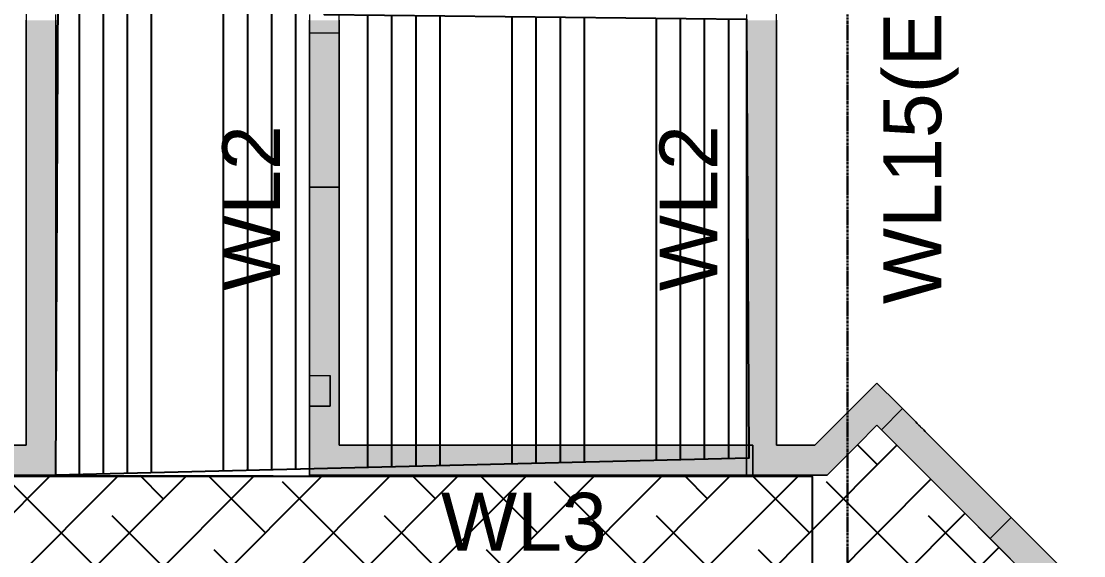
# Model space of a CAD drawing. Header units: inches. Extents: x -4126 to -1814, y 9773 to 12338.
# Drawn here: x -2715.1 to -2439, y 11696.7 to 11835.4 of the extents above; entities that cross this region are included whole.
import ezdxf

# ---------------------------------------------------------------- set-up
doc = ezdxf.new("R2010")
doc.units = ezdxf.units.IN
doc.header["$MEASUREMENT"] = 0
doc.linetypes.add('Grid Line 1_2_', pattern=[0.875, 0.5, -0.125, 0.125, -0.125])
doc.layers.add('I-WALL', color=2, linetype='Continuous', lineweight=13)
doc.layers.add('S-GRID', color=1, linetype='Continuous', lineweight=9)
doc.layers.add('LOAD_HATCH', color=8, linetype='Continuous')
doc.layers.add('loads', color=1, linetype='Continuous')
doc.styles.add('Arial', font='Arial.ttf', dxfattribs={"height": 18})

# ---------------------------------------------------------------- blocks, each defined once
blk = doc.blocks.new('CTR - 1st Phase - Common Walls_rvt-1-FRAMING PLAN - 1ST FLOOR')
at = {"layer": 'I-WALL', "lineweight": 5, "transparency": 33554585}
for points in [[(-2706.07, 11835.19), (-2706.07, 11835.69), (-2713.82, 11835.69), (-2713.82, 11835.19), (-2706.26, 11835.19)], [(-2713.82, 11717.61), (-2706.07, 11717.61), (-2706.07, 11835.19), (-2713.82, 11835.19), (-2713.82, 11725.36)], [(-2640.2, 11835.19), (-2632.45, 11835.19), (-2632.45, 11835.69), (-2640.2, 11835.69)], [(-2518.82, 11835.19), (-2518.82, 11835.69), (-2526.57, 11835.69), (-2526.57, 11835.19)], [(-2524.95, 11725.36), (-2518.82, 11725.36), (-2518.82, 11835.19), (-2526.57, 11835.19), (-2526.57, 11725.36)], [(-2632.45, 11792.36), (-2632.45, 11832.36), (-2640.2, 11832.36), (-2640.2, 11792.36)], [(-2634.76, 11735.49), (-2634.76, 11743.49), (-2640.2, 11743.49), (-2640.2, 11735.49)], [(-2497.87, 11725.36), (-2487.21, 11736.02), (-2492.69, 11741.5), (-2508.83, 11725.36), (-2505.62, 11725.36)], [(-2480.96, 11718.81), (-2480.96, 11729.77), (-2481.8, 11730.61), (-2481.8, 11719.65), (-2481.34, 11719.19)], [(-2524.95, 11717.61), (-2524.95, 11725.36), (-2526.57, 11725.36), (-2526.57, 11717.61)], [(-2518.82, 11717.61), (-2505.62, 11717.61), (-2497.87, 11725.36), (-2524.95, 11725.36), (-2524.95, 11717.61)]]:
    blk.add_hatch(color=8, dxfattribs=at).paths.add_polyline_path(points, flags=0)
h = blk.add_hatch(color=8, dxfattribs=at)
h.paths.add_polyline_path([(-2640.2, 11717.61), (-2632.45, 11717.61), (-2632.45, 11792.36), (-2640.2, 11792.36), (-2640.2, 11743.49), (-2634.76, 11743.49), (-2634.76, 11735.49), (-2640.2, 11735.49), (-2640.2, 11725.36)], flags=0)
h.paths.add_polyline_path([(-2632.45, 11832.36), (-2632.45, 11835.19), (-2640.2, 11835.19), (-2640.2, 11832.36)], flags=0)
h = blk.add_hatch(color=8, dxfattribs=at)
h.paths.add_polyline_path([(-2444.43, 11682.28), (-2438.95, 11687.76), (-2457.78, 11706.59), (-2463.26, 11701.11), (-2449.39, 11687.24)], flags=0)
h.paths.add_polyline_path([(-2491.54, 11729.39), (-2486.06, 11734.87), (-2487.21, 11736.02), (-2492.69, 11730.54)], flags=0)
h = blk.add_hatch(color=8, dxfattribs=at)
h.paths.add_polyline_path([(-2463.26, 11701.11), (-2457.78, 11706.59), (-2480.14, 11728.95), (-2480.14, 11717.99), (-2468.74, 11706.59)], flags=0)
h.paths.add_polyline_path([(-2480.53, 11718.38), (-2480.53, 11729.34), (-2480.96, 11729.77), (-2480.96, 11718.81)], flags=0)
h.paths.add_polyline_path([(-2481.8, 11719.65), (-2481.8, 11730.61), (-2482.23, 11731.04), (-2482.23, 11720.08)], flags=0)
h.paths.add_polyline_path([(-2482.62, 11720.47), (-2482.62, 11731.43), (-2486.06, 11734.87), (-2491.54, 11729.39), (-2486.06, 11723.91)], flags=0)
h = blk.add_hatch(color=8, dxfattribs=at)
h.paths.add_polyline_path([(-2480.14, 11717.99), (-2480.14, 11728.95), (-2480.53, 11729.34), (-2480.53, 11718.38)], flags=0)
h.paths.add_polyline_path([(-2482.23, 11720.08), (-2482.23, 11731.04), (-2482.62, 11731.43), (-2482.62, 11720.47)], flags=0)
h = blk.add_hatch(color=8, dxfattribs=at)
h.paths.add_polyline_path([(-2718.72, 11717.61), (-2713.82, 11717.61), (-2713.82, 11725.36), (-2719.55, 11725.36), (-2719.55, 11717.61), (-2718.97, 11717.61)], flags=0)
h.paths.add_polyline_path([(-2719.94, 11717.61), (-2719.94, 11725.36), (-2720.37, 11725.36), (-2720.37, 11717.61)], flags=0)
h.paths.add_polyline_path([(-2721.2, 11717.61), (-2721.2, 11725.36), (-2721.63, 11725.36), (-2721.63, 11717.61), (-2721.3, 11717.61)], flags=0)
h.paths.add_polyline_path([(-2726.97, 11717.99), (-2722.03, 11717.99), (-2722.03, 11725.36), (-2732.55, 11725.36), (-2732.55, 11717.99)], flags=0)
h = blk.add_hatch(color=8, dxfattribs=at)
h.paths.add_polyline_path([(-2626.26, 11717.61), (-2626.26, 11725.36), (-2632.45, 11725.36), (-2632.45, 11717.61), (-2631.55, 11717.61)], flags=0)
h.paths.add_polyline_path([(-2625.87, 11717.61), (-2625.44, 11717.61), (-2625.44, 11725.36), (-2625.87, 11725.36)], flags=0)
h.paths.add_polyline_path([(-2526.57, 11717.61), (-2526.57, 11725.36), (-2528.02, 11725.36), (-2528.02, 11717.61)], flags=0)
h.paths.add_polyline_path([(-2528.41, 11717.61), (-2528.41, 11725.36), (-2528.84, 11725.36), (-2528.84, 11717.61)], flags=0)
h.paths.add_polyline_path([(-2624.61, 11717.61), (-2624.18, 11717.61), (-2624.18, 11725.36), (-2624.61, 11725.36)], flags=0)
h.paths.add_polyline_path([(-2529.68, 11717.61), (-2529.68, 11725.36), (-2530.11, 11725.36), (-2530.11, 11717.61)], flags=0)
h.paths.add_polyline_path([(-2623.78, 11717.61), (-2578.38, 11717.61), (-2578.38, 11725.36), (-2623.78, 11725.36)], flags=0)
h.paths.add_polyline_path([(-2530.5, 11717.61), (-2530.5, 11725.36), (-2575.9, 11725.36), (-2575.9, 11717.61)], flags=0)
h.paths.add_polyline_path([(-2576.3, 11717.61), (-2576.3, 11725.36), (-2576.73, 11725.36), (-2576.73, 11717.61)], flags=0)
h.paths.add_polyline_path([(-2577.99, 11717.61), (-2577.56, 11717.61), (-2577.56, 11725.36), (-2577.99, 11725.36)], flags=0)
h = blk.add_hatch(color=8, dxfattribs=at)
h.paths.add_polyline_path([(-2626.26, 11717.61), (-2625.87, 11717.61), (-2625.87, 11725.36), (-2626.26, 11725.36)], flags=0)
h.paths.add_polyline_path([(-2528.02, 11717.61), (-2528.02, 11725.36), (-2528.41, 11725.36), (-2528.41, 11717.61)], flags=0)
h.paths.add_polyline_path([(-2624.18, 11717.61), (-2623.78, 11717.61), (-2623.78, 11725.36), (-2624.18, 11725.36)], flags=0)
h.paths.add_polyline_path([(-2575.9, 11717.61), (-2575.9, 11725.36), (-2576.3, 11725.36), (-2576.3, 11717.61)], flags=0)
h.paths.add_polyline_path([(-2578.38, 11717.61), (-2577.99, 11717.61), (-2577.99, 11725.36), (-2578.38, 11725.36)], flags=0)
h.paths.add_polyline_path([(-2530.11, 11717.61), (-2530.11, 11725.36), (-2530.5, 11725.36), (-2530.5, 11717.61)], flags=0)
h = blk.add_hatch(color=8, dxfattribs=at)
h.paths.add_polyline_path([(-2577.56, 11717.61), (-2576.73, 11717.61), (-2576.73, 11725.36), (-2577.56, 11725.36)], flags=0)
h.paths.add_polyline_path([(-2625.44, 11717.61), (-2624.61, 11717.61), (-2624.61, 11725.36), (-2625.44, 11725.36)], flags=0)
h.paths.add_polyline_path([(-2528.84, 11717.61), (-2528.84, 11725.36), (-2529.68, 11725.36), (-2529.68, 11717.61), (-2529.22, 11717.61)], flags=0)
at = {"layer": 'I-WALL', "color": 9}
for p, q in [((-2713.82, 11837.94), (-2713.82, 11835.19)), ((-2518.82, 11835.19), (-2518.82, 11837.94)), ((-2713.82, 11835.19), (-2713.82, 11725.36)), ((-2706.07, 11835.19), (-2706.07, 11837.19)), ((-2706.07, 11717.61), (-2706.07, 11835.19)), ((-2640.2, 11837.19), (-2640.2, 11835.19)), ((-2640.2, 11835.19), (-2640.2, 11832.36)), ((-2632.45, 11835.19), (-2632.45, 11837.19)), ((-2632.45, 11832.36), (-2632.45, 11835.19)), ((-2526.57, 11837.19), (-2526.57, 11835.19)), ((-2526.57, 11835.19), (-2526.57, 11725.36)), ((-2518.82, 11725.36), (-2518.82, 11835.19)), ((-2640.2, 11832.36), (-2640.2, 11792.36)), ((-2632.45, 11832.36), (-2640.2, 11832.36)), ((-2632.45, 11792.36), (-2632.45, 11832.36)), ((-2640.2, 11792.36), (-2640.2, 11717.61)), ((-2640.2, 11792.36), (-2632.45, 11792.36)), ((-2632.45, 11725.36), (-2632.45, 11792.36)), ((-2492.69, 11741.5), (-2508.83, 11725.36)), ((-2492.69, 11741.5), (-2487.21, 11736.02)), ((-2486.06, 11734.87), (-2487.21, 11736.02)), ((-2486.06, 11734.87), (-2491.54, 11729.39)), ((-2482.62, 11731.43), (-2486.06, 11734.87)), ((-2497.87, 11725.36), (-2492.69, 11730.54)), ((-2492.69, 11730.54), (-2491.54, 11729.39)), ((-2482.23, 11731.04), (-2482.62, 11731.43)), ((-2481.42, 11730.23), (-2482.23, 11731.04)), ((-2480.53, 11729.34), (-2481.34, 11730.15)), ((-2491.54, 11729.39), (-2482.62, 11720.47)), ((-2480.14, 11728.95), (-2480.53, 11729.34)), ((-2457.78, 11706.59), (-2480.14, 11728.95)), ((-2713.82, 11725.36), (-2719.55, 11725.36)), ((-2626.26, 11725.36), (-2632.45, 11725.36)), ((-2625.87, 11725.36), (-2626.26, 11725.36)), ((-2625.07, 11725.36), (-2625.87, 11725.36)), ((-2624.18, 11725.36), (-2624.98, 11725.36)), ((-2623.78, 11725.36), (-2624.18, 11725.36)), ((-2578.38, 11725.36), (-2623.78, 11725.36)), ((-2577.99, 11725.36), (-2578.38, 11725.36)), ((-2577.18, 11725.36), (-2577.99, 11725.36)), ((-2576.3, 11725.36), (-2577.1, 11725.36)), ((-2575.9, 11725.36), (-2576.3, 11725.36)), ((-2530.5, 11725.36), (-2575.9, 11725.36)), ((-2530.11, 11725.36), (-2530.5, 11725.36)), ((-2529.3, 11725.36), (-2530.11, 11725.36)), ((-2528.41, 11725.36), (-2529.22, 11725.36)), ((-2528.02, 11725.36), (-2528.41, 11725.36)), ((-2524.95, 11725.36), (-2528.02, 11725.36)), ((-2526.57, 11717.61), (-2526.57, 11725.36)), ((-2524.95, 11725.36), (-2524.95, 11717.61)), ((-2508.83, 11725.36), (-2518.82, 11725.36)), ((-2497.87, 11725.36), (-2505.62, 11717.61)), ((-2482.62, 11720.47), (-2482.23, 11720.08)), ((-2482.23, 11720.08), (-2481.42, 11719.27)), ((-2481.34, 11719.19), (-2480.53, 11718.38)), ((-2719.55, 11717.61), (-2713.82, 11717.61)), ((-2706.07, 11717.61), (-2713.82, 11717.61)), ((-2632.45, 11717.61), (-2640.2, 11717.61)), ((-2632.45, 11717.61), (-2626.26, 11717.61)), ((-2626.26, 11717.61), (-2625.87, 11717.61)), ((-2625.87, 11717.61), (-2625.07, 11717.61)), ((-2624.98, 11717.61), (-2624.18, 11717.61)), ((-2624.18, 11717.61), (-2623.78, 11717.61)), ((-2623.78, 11717.61), (-2578.38, 11717.61)), ((-2578.38, 11717.61), (-2577.99, 11717.61)), ((-2577.99, 11717.61), (-2577.18, 11717.61)), ((-2577.1, 11717.61), (-2576.3, 11717.61)), ((-2576.3, 11717.61), (-2575.9, 11717.61)), ((-2575.9, 11717.61), (-2530.5, 11717.61)), ((-2530.5, 11717.61), (-2530.11, 11717.61)), ((-2530.11, 11717.61), (-2529.3, 11717.61)), ((-2529.22, 11717.61), (-2528.41, 11717.61)), ((-2528.41, 11717.61), (-2528.02, 11717.61)), ((-2528.02, 11717.61), (-2524.95, 11717.61)), ((-2526.57, 11717.61), (-2505.62, 11717.61)), ((-2480.53, 11718.38), (-2480.14, 11717.99)), ((-2480.14, 11717.99), (-2463.26, 11701.11)), ((-2463.26, 11701.11), (-2457.78, 11706.59)), ((-2438.95, 11687.76), (-2457.78, 11706.59)), ((-2463.26, 11701.11), (-2444.43, 11682.28))]:
    blk.add_line(p, q, dxfattribs=at)
at = {"layer": 'I-WALL', "color": 253}
for p, q in [((-2713.82, 11835.19), (-2713.82, 11835.69)), ((-2713.82, 11725.36), (-2713.82, 11835.19)), ((-2706.07, 11835.69), (-2706.07, 11835.19)), ((-2706.07, 11835.19), (-2706.07, 11717.61)), ((-2640.2, 11835.19), (-2640.2, 11835.69)), ((-2640.2, 11743.49), (-2640.2, 11835.19)), ((-2632.45, 11835.69), (-2632.45, 11835.19)), ((-2632.45, 11835.19), (-2632.45, 11725.36)), ((-2526.57, 11835.19), (-2526.57, 11835.69)), ((-2526.57, 11725.36), (-2526.57, 11835.19)), ((-2518.82, 11835.69), (-2518.82, 11835.19)), ((-2518.82, 11835.19), (-2518.82, 11725.36)), ((-2632.45, 11832.36), (-2640.2, 11832.36)), ((-2632.45, 11792.36), (-2640.2, 11792.36)), ((-2640.2, 11735.49), (-2640.2, 11743.49)), ((-2640.2, 11743.49), (-2640.2, 11735.49)), ((-2640.2, 11735.49), (-2640.2, 11743.49)), ((-2640.2, 11743.49), (-2634.76, 11743.49)), ((-2640.2, 11743.49), (-2634.76, 11743.49)), ((-2634.76, 11735.49), (-2634.76, 11743.49)), ((-2634.76, 11743.49), (-2634.76, 11735.49)), ((-2508.83, 11725.36), (-2492.69, 11741.5)), ((-2487.21, 11736.02), (-2492.69, 11741.5)), ((-2640.2, 11717.61), (-2640.2, 11735.49)), ((-2634.76, 11735.49), (-2640.2, 11735.49)), ((-2640.2, 11735.49), (-2634.76, 11735.49)), ((-2487.21, 11736.02), (-2482.62, 11731.43)), ((-2486.06, 11734.87), (-2491.54, 11729.39)), ((-2492.69, 11730.54), (-2497.87, 11725.36)), ((-2482.62, 11720.47), (-2492.69, 11730.54)), ((-2482.62, 11731.43), (-2482.23, 11731.04)), ((-2482.23, 11731.04), (-2481.8, 11730.61)), ((-2481.8, 11730.61), (-2481.42, 11730.23)), ((-2481.34, 11730.15), (-2480.96, 11729.77)), ((-2480.96, 11729.77), (-2480.53, 11729.34)), ((-2480.53, 11729.34), (-2480.14, 11728.95)), ((-2480.14, 11728.95), (-2438.95, 11687.76)), ((-2719.55, 11725.36), (-2713.82, 11725.36)), ((-2632.45, 11725.36), (-2626.26, 11725.36)), ((-2626.26, 11725.36), (-2625.87, 11725.36)), ((-2625.87, 11725.36), (-2625.44, 11725.36)), ((-2625.44, 11725.36), (-2625.07, 11725.36)), ((-2624.98, 11725.36), (-2624.61, 11725.36)), ((-2624.61, 11725.36), (-2624.18, 11725.36)), ((-2624.18, 11725.36), (-2623.78, 11725.36)), ((-2623.78, 11725.36), (-2578.38, 11725.36)), ((-2578.38, 11725.36), (-2577.99, 11725.36)), ((-2577.99, 11725.36), (-2577.56, 11725.36)), ((-2577.56, 11725.36), (-2577.18, 11725.36)), ((-2577.1, 11725.36), (-2576.73, 11725.36)), ((-2576.73, 11725.36), (-2576.3, 11725.36)), ((-2576.3, 11725.36), (-2575.9, 11725.36)), ((-2575.9, 11725.36), (-2530.5, 11725.36)), ((-2530.5, 11725.36), (-2530.11, 11725.36)), ((-2530.11, 11725.36), (-2529.68, 11725.36)), ((-2529.68, 11725.36), (-2529.3, 11725.36)), ((-2529.22, 11725.36), (-2528.84, 11725.36)), ((-2528.84, 11725.36), (-2528.41, 11725.36)), ((-2528.41, 11725.36), (-2528.02, 11725.36)), ((-2528.02, 11725.36), (-2526.57, 11725.36)), ((-2526.57, 11725.36), (-2524.95, 11725.36)), ((-2526.57, 11725.36), (-2526.57, 11717.61)), ((-2524.95, 11717.61), (-2524.95, 11725.36)), ((-2518.82, 11725.36), (-2508.83, 11725.36)), ((-2505.62, 11717.61), (-2497.87, 11725.36)), ((-2482.23, 11720.08), (-2482.62, 11720.47)), ((-2481.8, 11719.65), (-2482.23, 11720.08)), ((-2481.42, 11719.27), (-2481.8, 11719.65)), ((-2480.96, 11718.81), (-2481.34, 11719.19)), ((-2480.53, 11718.38), (-2480.96, 11718.81)), ((-2713.82, 11717.61), (-2719.55, 11717.61)), ((-2713.82, 11717.61), (-2706.07, 11717.61)), ((-2640.2, 11717.61), (-2632.45, 11717.61)), ((-2626.26, 11717.61), (-2632.45, 11717.61)), ((-2625.87, 11717.61), (-2626.26, 11717.61)), ((-2625.44, 11717.61), (-2625.87, 11717.61)), ((-2625.07, 11717.61), (-2625.44, 11717.61)), ((-2624.61, 11717.61), (-2624.98, 11717.61)), ((-2624.18, 11717.61), (-2624.61, 11717.61)), ((-2623.78, 11717.61), (-2624.18, 11717.61)), ((-2578.38, 11717.61), (-2623.78, 11717.61)), ((-2577.99, 11717.61), (-2578.38, 11717.61)), ((-2577.56, 11717.61), (-2577.99, 11717.61)), ((-2577.18, 11717.61), (-2577.56, 11717.61)), ((-2576.73, 11717.61), (-2577.1, 11717.61)), ((-2576.3, 11717.61), (-2576.73, 11717.61)), ((-2575.9, 11717.61), (-2576.3, 11717.61)), ((-2530.5, 11717.61), (-2575.9, 11717.61)), ((-2530.11, 11717.61), (-2530.5, 11717.61)), ((-2529.68, 11717.61), (-2530.11, 11717.61)), ((-2529.3, 11717.61), (-2529.68, 11717.61)), ((-2528.84, 11717.61), (-2529.22, 11717.61)), ((-2528.41, 11717.61), (-2528.84, 11717.61)), ((-2528.02, 11717.61), (-2528.41, 11717.61)), ((-2526.57, 11717.61), (-2528.02, 11717.61)), ((-2524.95, 11717.61), (-2526.57, 11717.61)), ((-2524.95, 11717.61), (-2526.57, 11717.61)), ((-2505.62, 11717.61), (-2524.95, 11717.61)), ((-2480.14, 11717.99), (-2480.53, 11718.38)), ((-2444.43, 11682.28), (-2480.14, 11717.99)), ((-2457.78, 11706.59), (-2463.26, 11701.11))]:
    blk.add_line(p, q, dxfattribs=at)

msp = doc.modelspace()

# ---------------------------------------------------------------- hatches: boundary and pattern name
at = {"layer": 'LOAD_HATCH'}
h = msp.add_hatch(dxfattribs=at)
h.set_pattern_fill('ANSI34', color=256, scale=50, angle=45, style=0)
h.paths.add_polyline_path([(-2706.074, 11717.614), (-2704.324, 12077.189), (-2636.324, 12077.189), (-2636.324, 11907.189), (-2636.324, 11837.189), (-2526.574, 11835.977), (-2525.949, 11722.014)])
h = msp.add_hatch(dxfattribs=at)
h.set_pattern_fill('ANSI38', color=256, scale=100, style=0)
h.paths.add_polyline_path([(-3481.324, 10382.789), (-3418.524, 10381), (-3072.924, 10381), (-2509.521, 10381.514), (-2503.7, 10449.439), (-3408.924, 10449.439), (-3401.049, 11277.289), (-3371.874, 11277.289), (-3371.874, 11473.789), (-3140.124, 11473.539), (-3139.124, 11648.339), (-2778.924, 11649.339), (-2778.924, 11628.389), (-2718.724, 11628.389), (-2650.524, 11628.389), (-2650.524, 11649.339), (-2509.521, 11650), (-2509.521, 11717.264), (-3140.124, 11718), (-3140.124, 11838.614), (-3460.024, 11838.614), (-3460.024, 11787.364), (-3199.999, 11783.364), (-3199.999, 11535.189), (-3481.324, 11530.989), (-3477.974, 11244.389), (-3477.974, 10410)])
h = msp.add_hatch(dxfattribs=at)
h.set_pattern_fill('ANSI38', color=256, scale=100, style=0)
h.paths.add_polyline_path([(-2509.521, 11650), (-2650.524, 11649.339), (-2650.524, 11648.364), (-2643.349, 11648.364), (-2626.265, 11648.364), (-2625.871, 11648.364), (-2625.458, 11648.364), (-2624.178, 11648.364), (-2623.784, 11648.364), (-2578.383, 11648.364), (-2577.989, 11648.364), (-2576.709, 11648.364), (-2576.296, 11648.364), (-2575.902, 11648.364), (-2530.501, 11648.364), (-2530.107, 11648.364), (-2529.694, 11648.364), (-2528.414, 11648.364), (-2528.021, 11648.364), (-2505.62, 11648.364), (-2500.324, 11643.069), (-2500.324, 11722.91), (-2505.62, 11717.614), (-2509.521, 11717.614), (-2509.521, 11716.639)])
h.paths.add_polyline_path([(-2500.324, 11643.069), (-2500.324, 11722.91), (-2497.87, 11725.364), (-2492.692, 11730.542), (-2491.543, 11729.393), (-2484.845, 11722.696), (-2480.532, 11718.383), (-2477.913, 11715.763), (-2463.258, 11701.109), (-2444.432, 11682.282), (-2462.551, 11664.163), (-2477.913, 11648.801), (-2482.225, 11644.489), (-2484.845, 11641.869), (-2490.836, 11635.878), (-2491.985, 11634.729), (-2497.87, 11640.614)])
h.paths.add_polyline_path([(-2611, 11672), (-2611, 11642), (-2559.121, 11642), (-2559.121, 11672)], flags=24)

# ---------------------------------------------------------------- linework, layer by layer
msp.add_lwpolyline([(-2704.324, 12077.189), (-2636.324, 12077.189), (-2636.324, 11907.189), (-2636.324, 11837.189), (-2526.574, 11835.977), (-2525.949, 11722.014), (-2706.074, 11717.614)], close=True, dxfattribs=at)
msp.add_lwpolyline([(-3477.974, 10410), (-3477.974, 11244.389), (-3481.324, 11530.989), (-3199.999, 11535.189), (-3199.999, 11783.364), (-3460.024, 11787.364), (-3460.024, 11838.614), (-3140.124, 11838.614), (-3140.124, 11718), (-2509.521, 11717.264), (-2739.924, 11717.364), (-2509.521, 11717.264), (-2509.521, 11650), (-2650.524, 11649.339), (-2650.524, 11628.389), (-2718.724, 11628.389), (-2778.924, 11628.389), (-2778.924, 11649.339), (-3139.124, 11648.339), (-3140.124, 11473.539), (-3371.874, 11473.789), (-3371.874, 11277.289), (-3401.049, 11277.289), (-3408.924, 10449.439)], dxfattribs=at)
at = {"layer": 'S-GRID', "linetype": 'Grid Line 1_2_', "lineweight": 30}
msp.add_line((-2500.324, 9772.61), (-2500.324, 12288.555), dxfattribs=at)

# ---------------------------------------------------------------- block references
at = {"lineweight": 5}
msp.add_blockref('CTR - 1st Phase - Common Walls_rvt-1-FRAMING PLAN - 1ST FLOOR', (0, 0), dxfattribs=at)

# ---------------------------------------------------------------- texts
at = {"layer": 'loads', "char_height": 15, "width": 29.92125, "attachment_point": 1, "rotation": 90, "style": 'Arial'}
for s, insert in [('WL15(E1C)', (-2491, 11762)), ('WL2', (-2662.827, 11765.369)), ('WL2', (-2549.202, 11765.369))]:
    msp.add_mtext(s, dxfattribs=dict(at, insert=insert))
at = {"layer": 'loads', "insert": (-2606, 11713), "char_height": 15, "width": 29.92125, "attachment_point": 1, "style": 'Arial'}
msp.add_mtext('WL3', dxfattribs=at)

doc.saveas('drawing.dxf')
